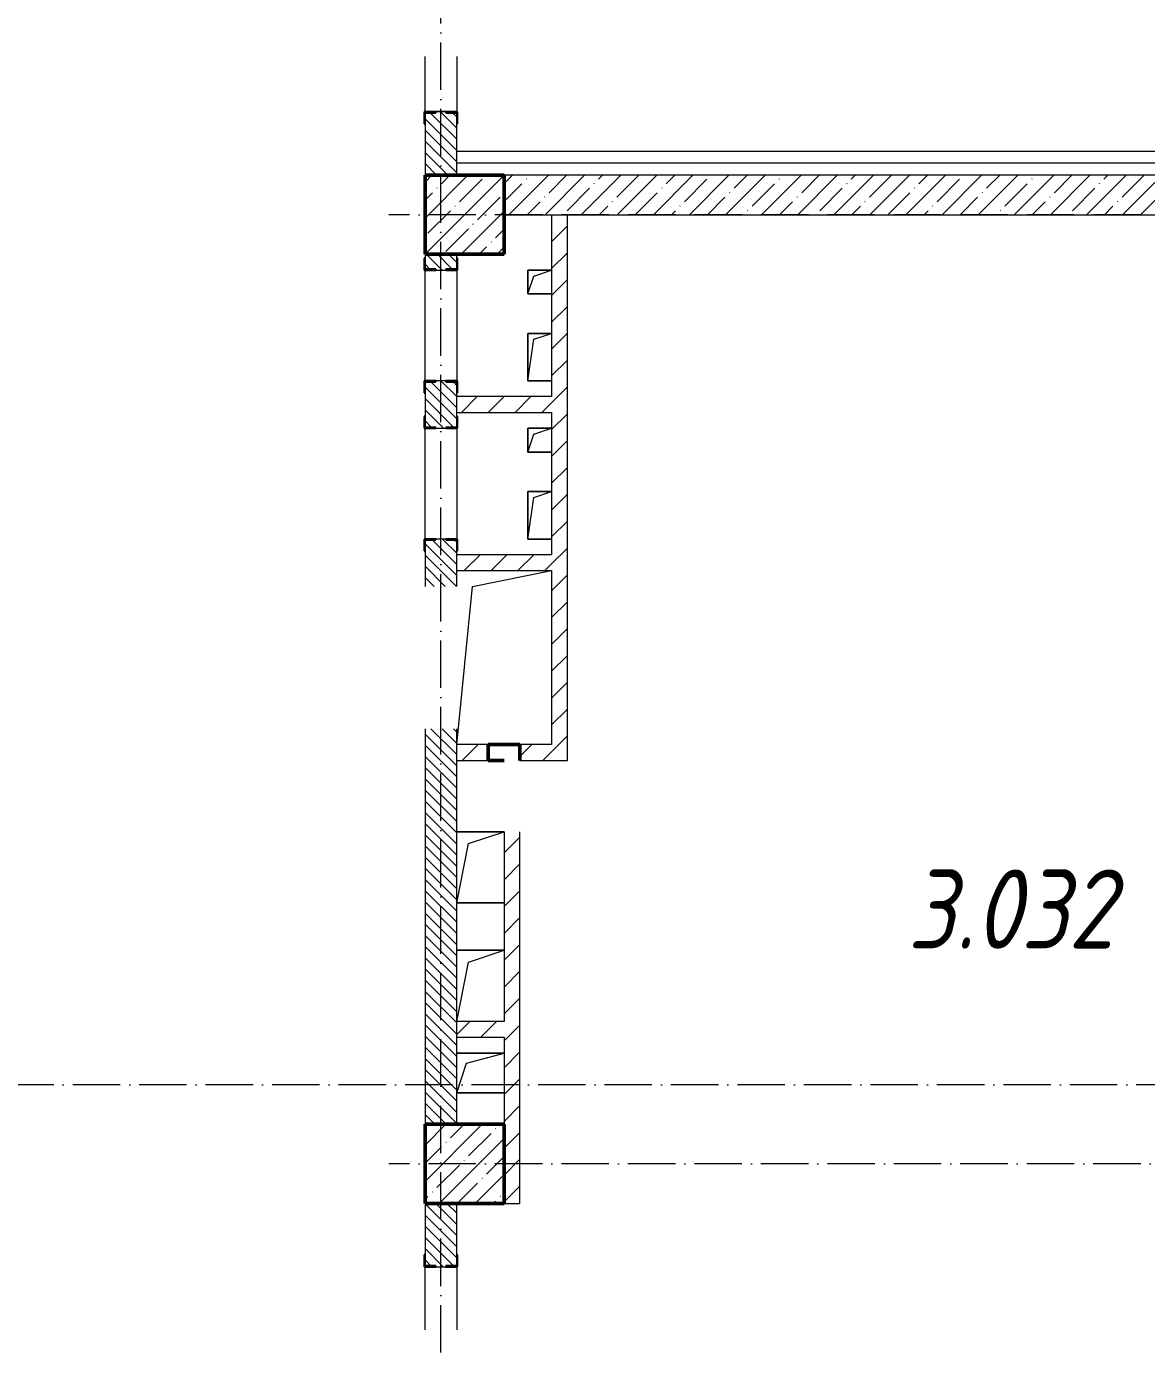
# Model space of a CAD drawing. Header units: millimetres. Extents: x -135211 to 49383, y -8033 to 228499.
# Drawn here: x -39211 to -32133, y 128077 to 136453 of the extents above; entities that cross this region are included whole.
import ezdxf

# ---------------------------------------------------------------- set-up
doc = ezdxf.new("R2010")
doc.units = ezdxf.units.MM
doc.linetypes.add('50_200_ШТРИХ_1Т_ш5_п1_п1_', pattern=[700, 500, -100, 0, -100])
for name, color, linetype, lineweight in [('A-DETL-____-OTLN-4', 7, 'Continuous', 18), ('A-FLOR-____-OTLN', 7, 'Continuous', 9), ('A-GENM-____-MCUT', 7, 'Continuous', 25), ('A-GENM-____-OTLN', 7, 'Continuous', 9), ('A-GENM-____-OTLN-1', 7, 'Continuous', 25), ('A-WALL-____-MCUT-1', 7, 'Continuous', 9), ('A-WALL-____-MCUT-3', 7, 'Continuous', 9), ('A-WALL-____-PATT-1', 7, 'Continuous', 9), ('A-WALL-FNSH-MCUT-1', 7, 'Continuous', 9), ('I-WALL-____-OTLN', 7, 'Continuous', 9), ('S-COLS-____-MCUT', 7, 'Continuous', 50), ('S-COLS-____-OTLN', 7, 'Continuous', 9), ('S-GRID-____-OTLN-1', 7, '50_200_ШТРИХ_1Т_ш5_п1_п1_', 9), ('Марки помещений', 7, 'Continuous', 9)]:
    doc.layers.add(name, color=color, linetype=linetype, lineweight=lineweight)
doc.styles.add('ISOCPEUR_I_2', font='isocpeui.ttf', dxfattribs={"width": 0.85, "height": 2.3})
pattern_1 = [(135, (-129942.255, 127932.027), (-35.35534, -35.35534), [])]
pattern_2 = [(45, (-129942.25, 127932.03), (-84.85281, 84.85281), [])]

# ---------------------------------------------------------------- blocks, each defined once
blk = doc.blocks.new('BSC_Колонна _Прямоугольная - 500х500-V28-АР1_План отверстий 3 этажа в осях 1-64_А-ГГ')
at = {"layer": 'S-COLS-____-OTLN'}
h = blk.add_hatch(dxfattribs=at)
h.set_pattern_fill('FP_65', color=256, style=0, pattern_type=2)
h.set_pattern_definition([(45, (-93500, -7331.04), (-114.04925, 114.04925), []), (45, (-93385.95, -7331.04), (-114.04925, 114.04925), [201.613, -40.323, 3.353, -36.97])])
h.paths.add_polyline_path([(-250, -250), (250, -250), (250, 250), (-250, 250)], flags=0)
at = {"layer": 'S-COLS-____-MCUT'}
for p, q in [((250, 250), (-250, 250)), ((-250, 250), (-250, -250)), ((250, -250), (250, 250)), ((-250, -250), (250, -250))]:
    blk.add_line(p, q, dxfattribs=at)
blk = doc.blocks.new('BSC_Колонна _Прямоугольная - 500х500-V83-АР1_План отверстий 3 этажа в осях 1-64_А-ГГ')
at = {"layer": 'S-COLS-____-OTLN'}
h = blk.add_hatch(dxfattribs=at)
h.set_pattern_fill('FP_120', color=256, style=0, pattern_type=2)
h.set_pattern_definition([(45, (-93500, -1331.04), (-114.04925, 114.04925), []), (45, (-93385.95, -1331.04), (-114.04925, 114.04925), [201.613, -40.323, 3.353, -36.97])])
h.paths.add_polyline_path([(-250, -250), (250, -250), (250, 250), (-250, 250)], flags=0)
at = {"layer": 'S-COLS-____-MCUT'}
for p, q in [((250, 250), (-250, 250)), ((-250, 250), (-250, -250)), ((250, -250), (250, 250)), ((-250, -250), (250, -250))]:
    blk.add_line(p, q, dxfattribs=at)
blk = doc.blocks.new('АР_Перемычка - АР_Перемычка-28704962-АР1_План отверстий 3 этажа в осях 1-64_А-ГГ')
at = {"layer": 'A-GENM-____-OTLN'}
blk.add_line((-350, -100), (-342, -100), dxfattribs=at)
blk = doc.blocks.new('154_Стойка_СКБ_Уголок - СМ-2180_200-28268025-АР1_План отверстий 3 этажа в осях 1-64_А-ГГ')
at = {"layer": 'A-GENM-____-MCUT'}
for p, q in [((125, 156), (125, 81)), ((200, 156), (125, 156)), ((131, 81), (131, 150)), ((131, 150), (200, 150)), ((200, 150), (200, 156)), ((125, 81), (131, 81)), ((131, 19), (125, 19)), ((125, 19), (125, -56)), ((131, -50), (131, 19)), ((125, -56), (200, -56)), ((200, -50), (131, -50)), ((200, -56), (200, -50))]:
    blk.add_line(p, q, dxfattribs=at)
blk = doc.blocks.new('Фахверк_СКБ_Уголок - 200_3960_зеркало-28268689-АР1_План отверстий 3 этажа в осях 1-64_А-ГГ')
at = {"layer": 'A-GENM-____-MCUT'}
for p, q in [((200, 156), (125, 156)), ((125, 156), (125, 81)), ((131, 81), (131, 150)), ((131, 150), (200, 150)), ((200, 150), (200, 156)), ((125, 81), (131, 81)), ((131, 19), (125, 19)), ((125, 19), (125, -56)), ((131, -50), (131, 19)), ((125, -56), (200, -56)), ((200, -50), (131, -50)), ((200, -56), (200, -50))]:
    blk.add_line(p, q, dxfattribs=at)
blk = doc.blocks.new('Фахверк_СКБ_Уголок - 200_3960-28268576-АР1_План отверстий 3 этажа в осях 1-64_А-ГГ')
at = {"layer": 'A-GENM-____-MCUT'}
for p, q in [((200, 156), (125, 156)), ((125, 156), (125, 81)), ((131, 81), (131, 150)), ((131, 150), (200, 150)), ((200, 150), (200, 156)), ((125, 81), (131, 81)), ((131, 19), (125, 19)), ((125, 19), (125, -56)), ((131, -50), (131, 19)), ((125, -56), (200, -56)), ((200, -50), (131, -50)), ((200, -56), (200, -50))]:
    blk.add_line(p, q, dxfattribs=at)
blk = doc.blocks.new('154_Стойка_СКБ_Уголок - СМ-2480_200-28346303-АР1_План отверстий 3 этажа в осях 1-64_А-ГГ')
at = {"layer": 'A-GENM-____-MCUT'}
for p, q in [((125, 156), (125, 81)), ((200, 156), (125, 156)), ((131, 81), (131, 150)), ((131, 150), (200, 150)), ((200, 150), (200, 156)), ((125, 81), (131, 81)), ((131, 19), (125, 19)), ((125, 19), (125, -56)), ((131, -50), (131, 19)), ((125, -56), (200, -56)), ((200, -50), (131, -50)), ((200, -56), (200, -50))]:
    blk.add_line(p, q, dxfattribs=at)
blk = doc.blocks.new('Стойка_Влож_Полоса боковая - Полоса-28213942-АР1_План отверстий 3 этажа в осях 1-64_А-ГГ')
at = {"layer": 'A-GENM-____-OTLN'}
for p, q in [((-5, 60), (0, 60)), ((-5, -60), (-5, 60)), ((0, 31), (0, -31)), ((0, -60), (-5, -60))]:
    blk.add_line(p, q, dxfattribs=at)
blk = doc.blocks.new('AR_Отверстие прямоугольное _в плите_ - AR_Отверстие прямоугольное _в плите_-30423637-АР1_План отверстий 3 этажа в осях 1-64_А-ГГ')
at = {"layer": 'A-GENM-____-OTLN'}
for p, q in [((75, 150), (-75, 150)), ((-75, 150), (-75, -150)), ((-75, -150), (-37.5, 112.5)), ((-37.5, 112.5), (75, 150)), ((-75, -150), (75, -150))]:
    blk.add_line(p, q, dxfattribs=at)
blk = doc.blocks.new('AR_Отверстие прямоугольное _в плите_ - AR_Отверстие прямоугольное _в плите_-30423627-АР1_План отверстий 3 этажа в осях 1-64_А-ГГ')
at = {"layer": 'A-GENM-____-OTLN'}
for p, q in [((75, 75), (-75, 75)), ((-75, 75), (-75, -75)), ((-75, -75), (-37.5, 37.5)), ((-37.5, 37.5), (75, 75)), ((-75, -75), (75, -75))]:
    blk.add_line(p, q, dxfattribs=at)
blk = doc.blocks.new('AR_Отверстие прямоугольное _в плите_ - AR_Отверстие прямоугольное _в плите_-30552713-АР1_План отверстий 3 этажа в осях 1-64_А-ГГ')
at = {"layer": 'A-GENM-____-OTLN'}
for p, q in [((-200, 450), (300, 550)), ((-300, -550), (-200, 450))]:
    blk.add_line(p, q, dxfattribs=at)
blk = doc.blocks.new('AR_Отверстие прямоугольное _в плите_ - AR_Отверстие прямоугольное _в плите_-30552572-АР1_План отверстий 3 этажа в осях 1-64_А-ГГ')
at = {"layer": 'A-GENM-____-OTLN'}
for p, q in [((150, 125), (-150, 125)), ((-87.5, 62.5), (150, 125)), ((-150, -125), (-87.5, 62.5)), ((-150, -125), (150, -125))]:
    blk.add_line(p, q, dxfattribs=at)
blk = doc.blocks.new('AR_Отверстие прямоугольное _в плите_ - AR_Отверстие прямоугольное _в плите_-V189-АР1_План отверстий 3 этажа в осях 1-64_А-ГГ')
at = {"layer": 'A-GENM-____-OTLN'}
for p, q in [((150, 225), (-150, 225)), ((-75, 150), (150, 225)), ((-150, -225), (-75, 150))]:
    blk.add_line(p, q, dxfattribs=at)
blk = doc.blocks.new('AR_Отверстие прямоугольное _в плите_ - AR_Отверстие прямоугольное _в плите_-V187-АР1_План отверстий 3 этажа в осях 1-64_А-ГГ')
at = {"layer": 'A-GENM-____-OTLN'}
for p, q in [((150, 225), (-150, 225)), ((-75, 150), (150, 225)), ((-150, -225), (-75, 150)), ((-150, -225), (150, -225))]:
    blk.add_line(p, q, dxfattribs=at)
blk = doc.blocks.new('BSC_Колонна _Прямоугольная1 - 200х100 _металл_-V218-АР1_План отверстий 3 этажа в осях 1-64_А-ГГ')
at = {"layer": 'S-COLS-____-MCUT'}
for p, q in [((100, 50), (-100, 50)), ((-100, 50), (-100, -50)), ((100, -50), (100, 50)), ((-100, -50), (0, -50))]:
    blk.add_line(p, q, dxfattribs=at)

msp = doc.modelspace()

# ---------------------------------------------------------------- hatches: boundary and pattern name
at = {"layer": 'A-WALL-____-PATT-1'}
h = msp.add_hatch(dxfattribs=at)
h.set_pattern_fill('FP_6', color=256, style=0, pattern_type=2)
h.set_pattern_definition(pattern_1)
h.paths.add_polyline_path([(-36492.3, 135513.1), (-36492.3, 135907.1), (-36561.3, 135907.1), (-36561.3, 135913.1), (-36623.3, 135913.1), (-36623.3, 135907.1), (-36692.3, 135907.1), (-36692.3, 135513.1)], flags=0)
h.paths.add_polyline_path([(-36623.3, 137613.1), (-36561.3, 137613.1), (-36561.3, 137619.1), (-36492.3, 137619.1), (-36492.3, 138013.1), (-36692.3, 138013.1), (-36692.3, 137619.1), (-36623.3, 137619.1)], flags=0)
h = msp.add_hatch(dxfattribs=at)
h.set_pattern_fill('FP_38', color=256, style=0, pattern_type=2)
h.set_pattern_definition([(45, (-129942.25, 127932.03), (-114.04925, 114.04925), []), (45, (-129828.2, 127932.03), (-114.04925, 114.04925), [201.612, -40.322, 3.353, -36.97])])
h.paths.add_polyline_path([(-29192.3, 135263.1), (-29192.3, 135513.1), (-36192.3, 135513.1), (-36192.3, 135263.1), (-29210.5, 135263.1)], flags=0)
h = msp.add_hatch(dxfattribs=at)
h.set_pattern_fill('FP_4', color=256, style=0, pattern_type=2)
h.set_pattern_definition(pattern_2)
h.paths.add_polyline_path([(-35792.3, 131913.1), (-35792.3, 135263.1), (-35892.3, 135263.1), (-35892.3, 131913.1)], flags=0)
h = msp.add_hatch(dxfattribs=at)
h.set_pattern_fill('FP_6', color=256, style=0, pattern_type=2)
h.set_pattern_definition(pattern_1)
h.paths.add_polyline_path([(-36692.3, 129513.1), (-36492.3, 129513.1), (-36492.3, 132013.1), (-36692.3, 132013.1)], flags=0)
h.paths.add_polyline_path([(-36692.3, 132913.1), (-36492.3, 132913.1), (-36492.3, 133207.1), (-36561.3, 133207.1), (-36561.3, 133213.1), (-36623.3, 133213.1), (-36623.3, 133207.1), (-36692.3, 133207.1), (-36692.3, 133138.1)], flags=0)
h.paths.add_polyline_path([(-36561.3, 133913.1), (-36561.3, 133919.1), (-36492.3, 133919.1), (-36492.3, 134207.1), (-36561.3, 134207.1), (-36561.3, 134213.1), (-36623.3, 134213.1), (-36623.3, 134207.1), (-36692.3, 134207.1), (-36692.3, 133919.1), (-36623.3, 133919.1), (-36623.3, 133913.1)], flags=0)
h.paths.add_polyline_path([(-36623.3, 134913.1), (-36561.3, 134913.1), (-36561.3, 134919.1), (-36492.3, 134919.1), (-36492.3, 135013.1), (-36692.3, 135013.1), (-36692.3, 134919.1), (-36623.3, 134919.1)], flags=0)
h = msp.add_hatch(dxfattribs=at)
h.set_pattern_fill('FP_4', color=256, style=0, pattern_type=2)
h.set_pattern_definition(pattern_2)
h.paths.add_polyline_path([(-35892.3, 134013.1), (-35892.3, 134113.1), (-36492.3, 134113.1), (-36492.3, 134013.1), (-36280.3, 134013.1)], flags=0)
h = msp.add_hatch(dxfattribs=at)
h.set_pattern_fill('FP_4', color=256, style=0, pattern_type=2)
h.set_pattern_definition(pattern_2)
h.paths.add_polyline_path([(-35892.3, 133013.1), (-35892.3, 133113.1), (-36492.3, 133113.1), (-36492.3, 133013.1), (-36280.3, 133013.1)], flags=0)
h = msp.add_hatch(dxfattribs=at)
h.set_pattern_fill('FP_4', color=256, style=0, pattern_type=2)
h.set_pattern_definition(pattern_2)
h.paths.add_polyline_path([(-36492.3, 131813.1), (-36292.3, 131813.1), (-36292.3, 131913.1), (-36492.3, 131913.1)], flags=0)
h.paths.add_polyline_path([(-35792.3, 131813.1), (-35792.3, 131913.1), (-36092.3, 131913.1), (-36092.3, 131813.1)], flags=0)
h = msp.add_hatch(dxfattribs=at)
h.set_pattern_fill('FP_4', color=256, style=0, pattern_type=2)
h.set_pattern_definition(pattern_2)
h.paths.add_polyline_path([(-36092.3, 129013.1), (-36092.3, 131363.1), (-36192.3, 131363.1), (-36192.3, 129013.1)], flags=0)
h = msp.add_hatch(dxfattribs=at)
h.set_pattern_fill('FP_4', color=256, style=0, pattern_type=2)
h.set_pattern_definition(pattern_2)
h.paths.add_polyline_path([(-36492.3, 130063.1), (-36192.3, 130063.1), (-36192.3, 130163.1), (-36492.3, 130163.1)], flags=0)
h = msp.add_hatch(dxfattribs=at)
h.set_pattern_fill('FP_6', color=256, style=0, pattern_type=2)
h.set_pattern_definition(pattern_1)
h.paths.add_polyline_path([(-36692.3, 126513.1), (-36492.3, 126513.1), (-36492.3, 126907.1), (-36561.3, 126907.1), (-36561.3, 126913.1), (-36623.3, 126913.1), (-36623.3, 126907.1), (-36692.3, 126907.1), (-36692.3, 126838.1)], flags=0)
h.paths.add_polyline_path([(-36623.3, 128613.1), (-36561.3, 128613.1), (-36561.3, 128619.1), (-36492.3, 128619.1), (-36492.3, 129013.1), (-36692.3, 129013.1), (-36692.3, 128619.1), (-36623.3, 128619.1)], flags=0)

# ---------------------------------------------------------------- linework, layer by layer
at = {"layer": 'A-DETL-____-OTLN-4'}
for p, q in [((-28942.3, 135663.1), (-36492.3, 135663.1)), ((-28942.3, 135588.1), (-36492.3, 135588.1))]:
    msp.add_line(p, q, dxfattribs=at)
at = {"layer": 'A-FLOR-____-OTLN'}
for p, q in [((-36042.3, 134913.1), (-35892.3, 134913.1)), ((-36042.3, 134763.1), (-36042.3, 134913.1)), ((-35892.3, 134763.1), (-36042.3, 134763.1)), ((-36042.3, 134513.1), (-35892.3, 134513.1)), ((-36042.3, 134213.1), (-36042.3, 134513.1)), ((-35892.3, 134213.1), (-36042.3, 134213.1)), ((-36042.3, 133913.1), (-35892.3, 133913.1)), ((-36042.3, 133763.1), (-36042.3, 133913.1)), ((-35892.3, 133763.1), (-36042.3, 133763.1)), ((-36042.3, 133513.1), (-35892.3, 133513.1)), ((-36042.3, 133213.1), (-36042.3, 133513.1)), ((-35892.3, 133213.1), (-36042.3, 133213.1)), ((-36492.3, 131363.1), (-36192.3, 131363.1)), ((-36192.3, 130913.1), (-36492.3, 130913.1)), ((-36492.3, 130613.1), (-36192.3, 130613.1)), ((-36492.3, 129963.1), (-36192.3, 129963.1)), ((-36192.3, 129713.1), (-36492.3, 129713.1))]:
    msp.add_line(p, q, dxfattribs=at)
at = {"layer": 'A-WALL-____-MCUT-1'}
for p, q in [((-29192.3, 135513.1), (-36192.3, 135513.1)), ((-36192.3, 135263.1), (-29192.3, 135263.1))]:
    msp.add_line(p, q, dxfattribs=at)
at = {"layer": 'A-WALL-____-MCUT-3'}
for p, q in [((-36692.3, 135838.1), (-36692.3, 135513.1)), ((-36492.3, 135513.1), (-36492.3, 135838.1)), ((-36692.3, 135013.1), (-36692.3, 134988.1)), ((-36492.3, 134988.1), (-36492.3, 135013.1)), ((-36623.3, 134913.1), (-36561.3, 134913.1)), ((-36561.3, 134213.1), (-36623.3, 134213.1)), ((-36692.3, 134138.1), (-36692.3, 133988.1)), ((-36492.3, 133988.1), (-36492.3, 134138.1)), ((-36623.3, 133913.1), (-36561.3, 133913.1)), ((-36561.3, 133213.1), (-36623.3, 133213.1)), ((-36692.3, 133138.1), (-36692.3, 132913.1)), ((-36492.3, 132913.1), (-36492.3, 133138.1)), ((-36692.3, 132013.1), (-36692.3, 129513.1)), ((-36492.3, 129513.1), (-36492.3, 132013.1)), ((-36692.3, 129013.1), (-36692.3, 128688.1)), ((-36492.3, 128688.1), (-36492.3, 129013.1)), ((-36623.3, 128613.1), (-36561.3, 128613.1))]:
    msp.add_line(p, q, dxfattribs=at)
at = {"layer": 'A-WALL-FNSH-MCUT-1'}
for p, q in [((-35892.3, 135263.1), (-35892.3, 134113.1)), ((-35792.3, 131813.1), (-35792.3, 135263.1)), ((-35892.3, 134113.1), (-36492.3, 134113.1)), ((-36492.3, 134013.1), (-35892.3, 134013.1)), ((-35892.3, 134013.1), (-35892.3, 133113.1)), ((-35892.3, 133113.1), (-36492.3, 133113.1)), ((-36492.3, 133013.1), (-35892.3, 133013.1)), ((-35892.3, 133013.1), (-35892.3, 131913.1)), ((-36292.3, 131913.1), (-36492.3, 131913.1)), ((-35892.3, 131913.1), (-36092.3, 131913.1)), ((-36492.3, 131813.1), (-36292.3, 131813.1)), ((-36092.3, 131813.1), (-35792.3, 131813.1)), ((-36192.3, 131363.1), (-36192.3, 130163.1)), ((-36092.3, 129013.1), (-36092.3, 131363.1)), ((-36192.3, 130163.1), (-36492.3, 130163.1)), ((-36492.3, 130063.1), (-36192.3, 130063.1)), ((-36192.3, 130063.1), (-36192.3, 129513.1)), ((-36192.3, 129013.1), (-36092.3, 129013.1))]:
    msp.add_line(p, q, dxfattribs=at)
at = {"layer": 'I-WALL-____-OTLN'}
for p, q in [((-36692.3, 135913.1), (-36692.3, 136263.1)), ((-36492.3, 136263.1), (-36492.3, 135913.1)), ((-36692.3, 134213.1), (-36692.3, 134913.1)), ((-36492.3, 134913.1), (-36492.3, 134213.1)), ((-36692.3, 133213.1), (-36692.3, 133913.1)), ((-36492.3, 133913.1), (-36492.3, 133213.1)), ((-36692.3, 128213.1), (-36692.3, 128613.1)), ((-36492.3, 128613.1), (-36492.3, 128213.1))]:
    msp.add_line(p, q, dxfattribs=at)
at = {"layer": 'S-GRID-____-OTLN-1', "color": 251, "ltscale": 0.6, "true_color": 0x636466}
for p, q in [((-36592.3, 123449.4), (-36592.3, 177813)), ((-25867.8, 135263.1), (-36921, 135263.1)), ((-26015.8, 129763.1), (-134611, 129763.1)), ((-25867.8, 129263.1), (-36921, 129263.1))]:
    msp.add_line(p, q, dxfattribs=at)

# ---------------------------------------------------------------- block references
at = {"layer": 'A-GENM-____-OTLN'}
for name, rotation in [('Стойка_Влож_Полоса боковая - Полоса-28213942-АР1_План отверстий 3 этажа в осях 1-64_А-ГГ', 269.9999999999999), ('АР_Перемычка - АР_Перемычка-28704962-АР1_План отверстий 3 этажа в осях 1-64_А-ГГ', 89.9999999999999)]:
    msp.add_blockref(name, (-36592.3, 135913.1), dxfattribs=dict(at, rotation=rotation))
for name, p in [('AR_Отверстие прямоугольное _в плите_ - AR_Отверстие прямоугольное _в плите_-30423627-АР1_План отверстий 3 этажа в осях 1-64_А-ГГ', (-35967.3, 134838.1)), ('AR_Отверстие прямоугольное _в плите_ - AR_Отверстие прямоугольное _в плите_-30423637-АР1_План отверстий 3 этажа в осях 1-64_А-ГГ', (-35967.3, 134363.1)), ('AR_Отверстие прямоугольное _в плите_ - AR_Отверстие прямоугольное _в плите_-30423627-АР1_План отверстий 3 этажа в осях 1-64_А-ГГ', (-35967.3, 133838.1)), ('AR_Отверстие прямоугольное _в плите_ - AR_Отверстие прямоугольное _в плите_-30423637-АР1_План отверстий 3 этажа в осях 1-64_А-ГГ', (-35967.3, 133363.1)), ('AR_Отверстие прямоугольное _в плите_ - AR_Отверстие прямоугольное _в плите_-30552713-АР1_План отверстий 3 этажа в осях 1-64_А-ГГ', (-36192.3, 132463.1)), ('AR_Отверстие прямоугольное _в плите_ - AR_Отверстие прямоугольное _в плите_-V187-АР1_План отверстий 3 этажа в осях 1-64_А-ГГ', (-36342.3, 131138.1)), ('AR_Отверстие прямоугольное _в плите_ - AR_Отверстие прямоугольное _в плите_-V189-АР1_План отверстий 3 этажа в осях 1-64_А-ГГ', (-36342.3, 130388.1)), ('AR_Отверстие прямоугольное _в плите_ - AR_Отверстие прямоугольное _в плите_-30552572-АР1_План отверстий 3 этажа в осях 1-64_А-ГГ', (-36342.3, 129838.1))]:
    msp.add_blockref(name, p, dxfattribs=at)
at = {"layer": 'A-GENM-____-OTLN-1'}
for name, p, rotation in [('154_Стойка_СКБ_Уголок - СМ-2480_200-28346303-АР1_План отверстий 3 этажа в осях 1-64_А-ГГ', (-36642.3, 136038.1), 269.9999999999999), ('Фахверк_СКБ_Уголок - 200_3960_зеркало-28268689-АР1_План отверстий 3 этажа в осях 1-64_А-ГГ', (-36542.3, 134788.1), 89.9999999999999), ('Фахверк_СКБ_Уголок - 200_3960-28268576-АР1_План отверстий 3 этажа в осях 1-64_А-ГГ', (-36642.3, 134338.1), 269.9999999999999), ('Фахверк_СКБ_Уголок - 200_3960_зеркало-28268689-АР1_План отверстий 3 этажа в осях 1-64_А-ГГ', (-36542.3, 133788.1), 89.9999999999999), ('154_Стойка_СКБ_Уголок - СМ-2180_200-28268025-АР1_План отверстий 3 этажа в осях 1-64_А-ГГ', (-36642.3, 133338.1), 269.9999999999999), ('Фахверк_СКБ_Уголок - 200_3960-28268576-АР1_План отверстий 3 этажа в осях 1-64_А-ГГ', (-36542.3, 128488.1), 89.9999999999999)]:
    msp.add_blockref(name, p, dxfattribs=dict(at, rotation=rotation))
at = {"layer": 'S-COLS-____-OTLN'}
for name, p in [('BSC_Колонна _Прямоугольная - 500х500-V28-АР1_План отверстий 3 этажа в осях 1-64_А-ГГ', (-36442.3, 135263.1)), ('BSC_Колонна _Прямоугольная1 - 200х100 _металл_-V218-АР1_План отверстий 3 этажа в осях 1-64_А-ГГ', (-36192.3, 131863.1)), ('BSC_Колонна _Прямоугольная - 500х500-V83-АР1_План отверстий 3 этажа в осях 1-64_А-ГГ', (-36442.3, 129263.1))]:
    msp.add_blockref(name, p, dxfattribs=at)

# ---------------------------------------------------------------- texts
at = {"layer": 'Марки помещений', "insert": (-33643.1, 131124), "char_height": 500, "width": 785.654, "attachment_point": 1, "style": 'ISOCPEUR_I_2'}
msp.add_mtext('3.032', dxfattribs=at)

doc.saveas('drawing.dxf')
